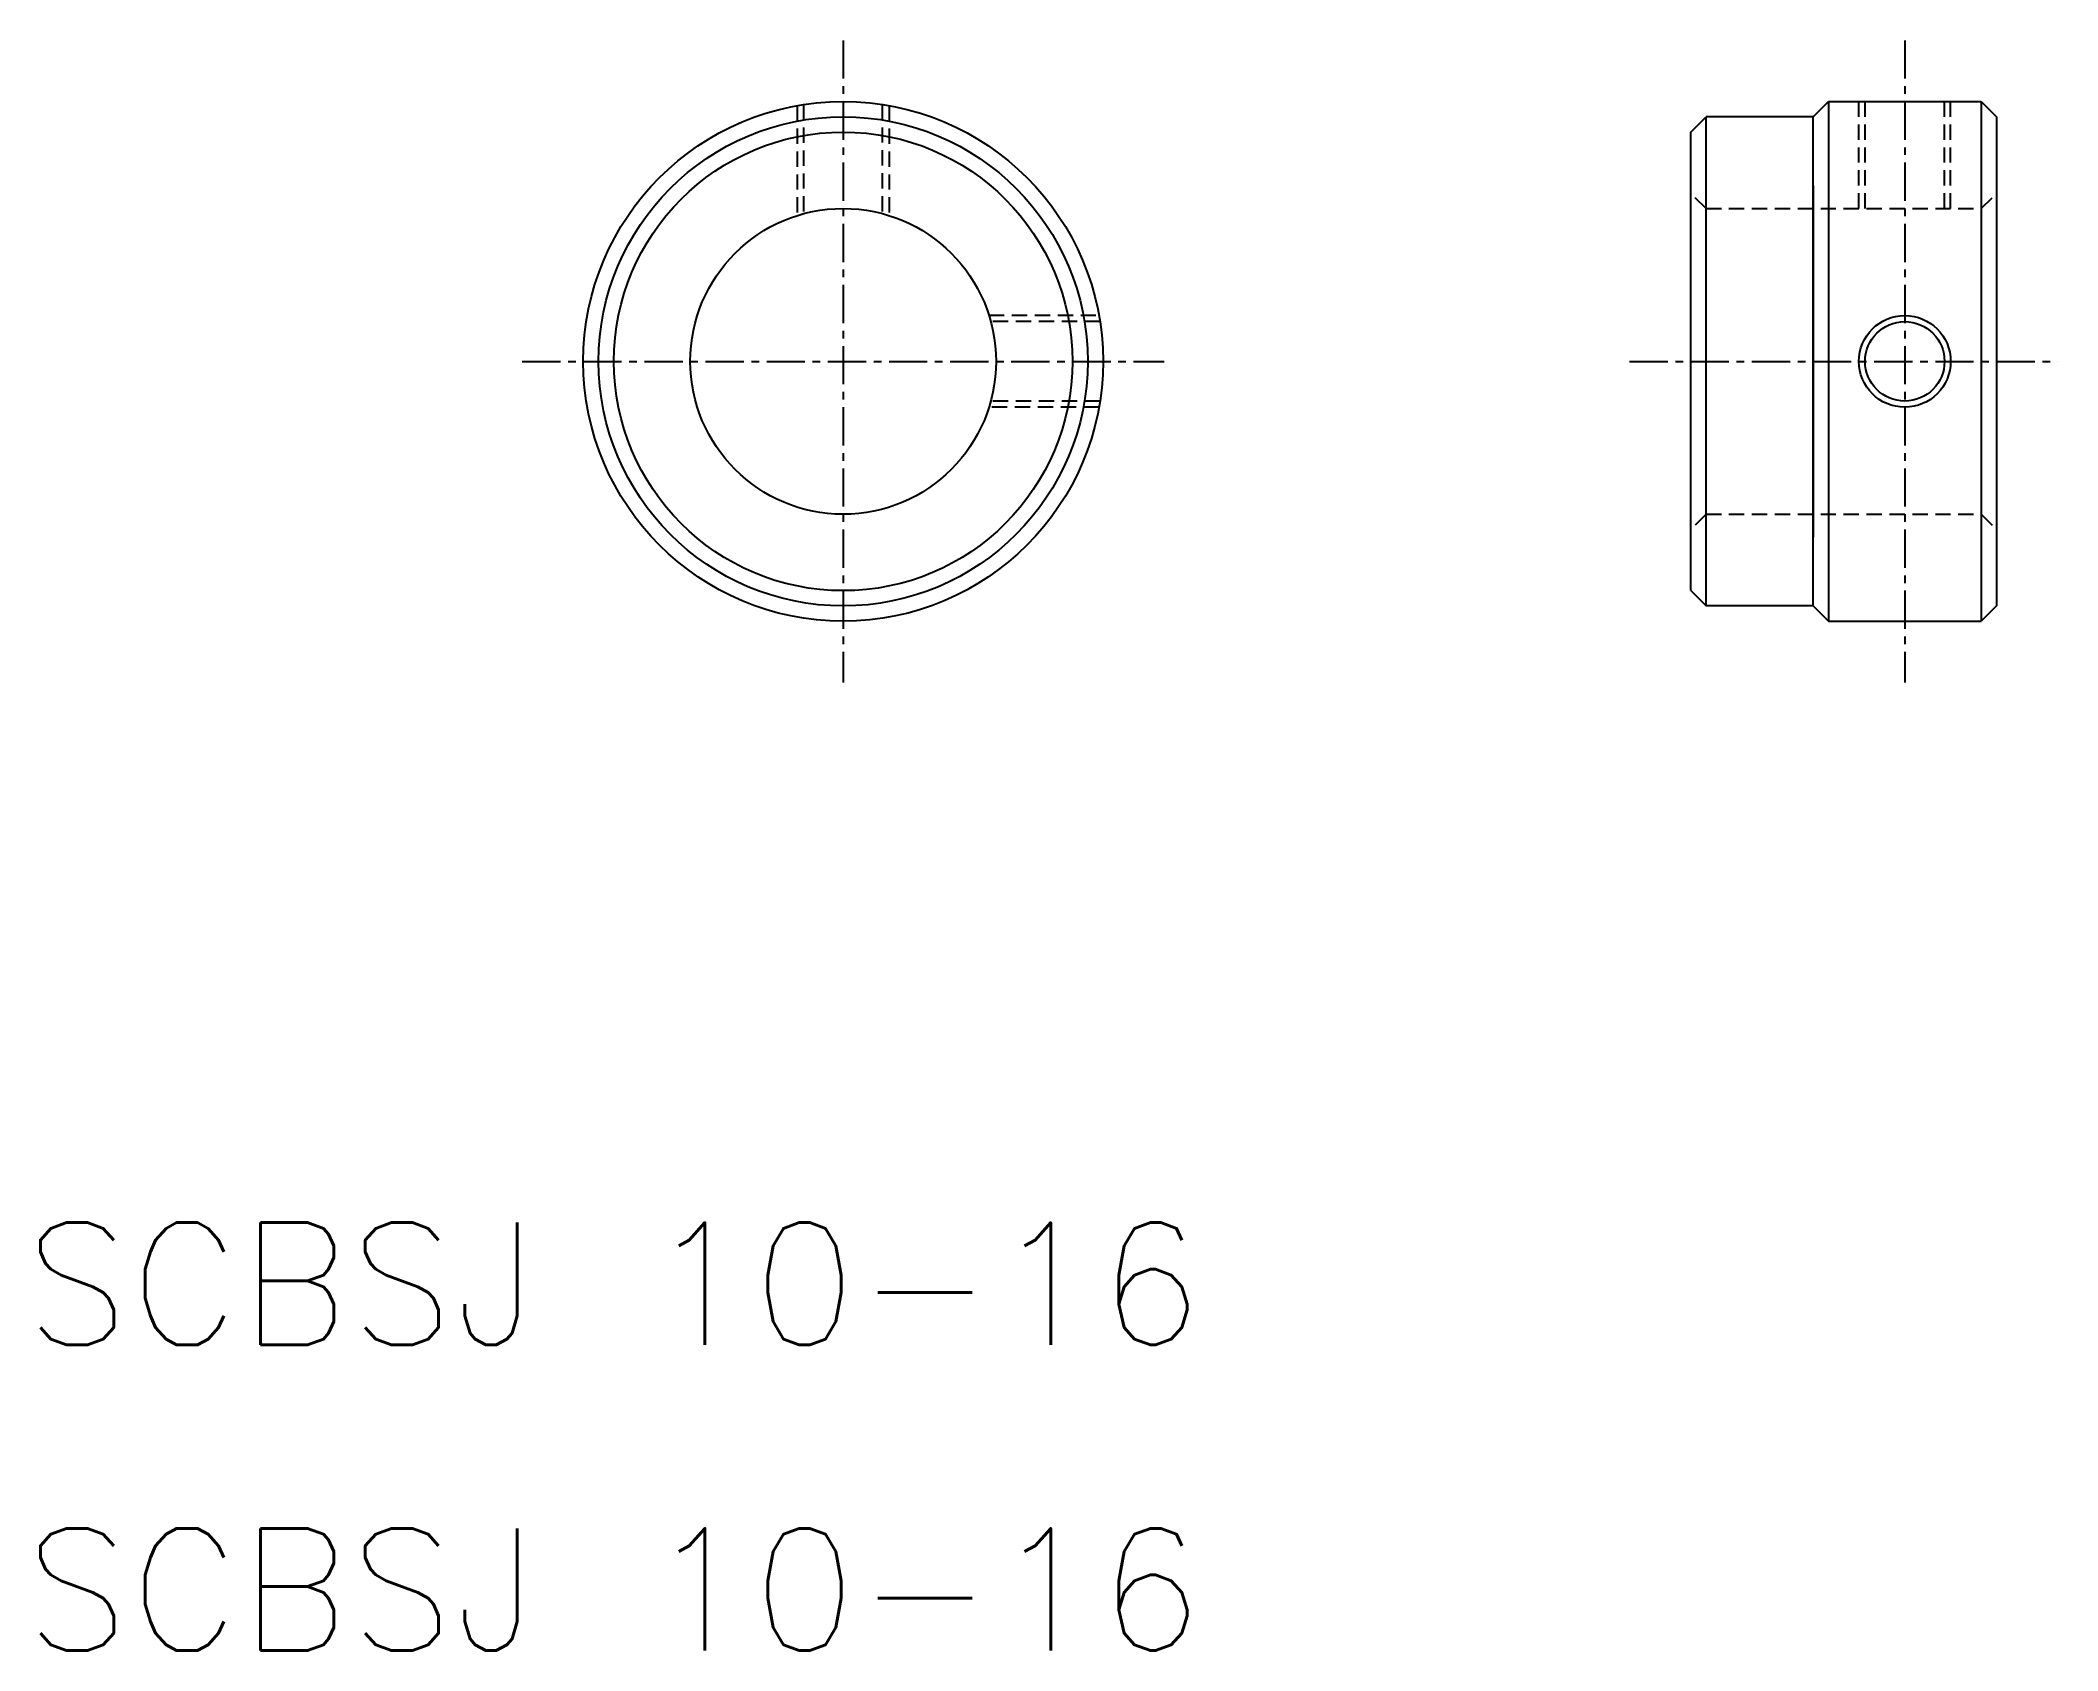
# Model space of a CAD drawing. Extents: x 455.3 to 521.3, y 59.5 to 112.1.
import ezdxf

# ---------------------------------------------------------------- set-up
doc = ezdxf.new("R2010")
doc.units = 0
doc.linetypes.add('CENTER', pattern=[2, 1.25, -0.25, 0.25, -0.25])
doc.linetypes.add('DASHED', pattern=[0.75, 0.5, -0.25])
doc.layers.get('0').update_dxf_attribs({"linetype": 'CONTINUOUS'})
doc.layers.add('CENTER', color=1, linetype='CENTER')
doc.styles.get("Standard").update_dxf_attribs({"font": 'txt.shx', "bigfont": 'bigfont.shx'})

msp = doc.modelspace()

# ---------------------------------------------------------------- linework, layer by layer
at = {"color": 3, "linetype": 'DASHED'}
for p, q in [((480.047, 109.999), (480.047, 106.402)), ((480.247, 110.032), (480.247, 106.46)), ((482.822, 110.036), (482.822, 106.467)), ((483.047, 109.999), (483.047, 106.402)), ((514.772, 106.632), (514.772, 110.132)), ((514.972, 106.632), (514.972, 110.132)), ((517.572, 106.632), (517.572, 110.132)), ((517.772, 106.632), (517.772, 110.132)), ((509.772, 106.632), (509.272, 107.132)), ((518.772, 106.632), (519.272, 107.132)), ((509.772, 106.632), (518.772, 106.632)), ((489.816, 103.132), (486.316, 103.132)), ((489.947, 102.932), (486.375, 102.932)), ((489.947, 100.332), (486.375, 100.332)), ((489.913, 100.132), (486.316, 100.132)), ((509.772, 96.632), (509.272, 96.132)), ((509.772, 96.632), (518.772, 96.632)), ((518.772, 96.632), (519.272, 96.132))]:
    msp.add_line(p, q, dxfattribs=at)
at = {"color": 7, "linetype": 'CONTINUOUS'}
for p, q in [((509.272, 109.132), (509.772, 109.632)), ((509.772, 93.632), (509.772, 109.632)), ((513.272, 109.632), (509.772, 109.632)), ((513.272, 109.632), (513.772, 110.132)), ((513.272, 93.632), (513.272, 109.632)), ((513.772, 110.132), (513.772, 93.132)), ((513.772, 110.132), (518.772, 110.132)), ((518.772, 110.132), (518.772, 93.132)), ((518.772, 110.132), (519.272, 109.632)), ((519.272, 109.632), (519.272, 93.632)), ((509.272, 94.132), (509.272, 109.132)), ((513.272, 107.382), (513.272, 95.882)), ((509.272, 94.132), (509.772, 93.632)), ((513.272, 93.632), (509.772, 93.632)), ((513.272, 93.632), (513.772, 93.132)), ((513.772, 93.132), (518.772, 93.132)), ((519.272, 93.632), (518.772, 93.132))]:
    msp.add_line(p, q, dxfattribs=at)
for centre, radius in [((481.547, 101.632), 8.5), ((481.547, 101.632), 8), ((481.547, 101.632), 7.5), ((481.547, 101.632), 5), ((516.272, 101.632), 1.3)]:
    msp.add_circle(centre, radius, dxfattribs=at)
at = {"color": 3, "linetype": 'CONTINUOUS'}
msp.add_circle((516.272, 101.632), 1.5, dxfattribs=at)
at = {"layer": 'CENTER', "color": 1, "linetype": 'CENTER'}
for p, q in [((481.547, 112.132), (481.547, 91.132)), ((516.272, 112.132), (516.272, 91.132)), ((471.047, 101.632), (492.047, 101.632)), ((507.272, 101.632), (521.272, 101.632))]:
    msp.add_line(p, q, dxfattribs=at)

# ---------------------------------------------------------------- texts
at = {"color": 7, "linetype": 'CONTINUOUS'}
for p in [(454.772, 69.461), (454.772, 59.461)]:
    msp.add_text('SCBSJ 10-16', height=4, dxfattribs=at).set_placement(p)

doc.saveas('drawing.dxf')
